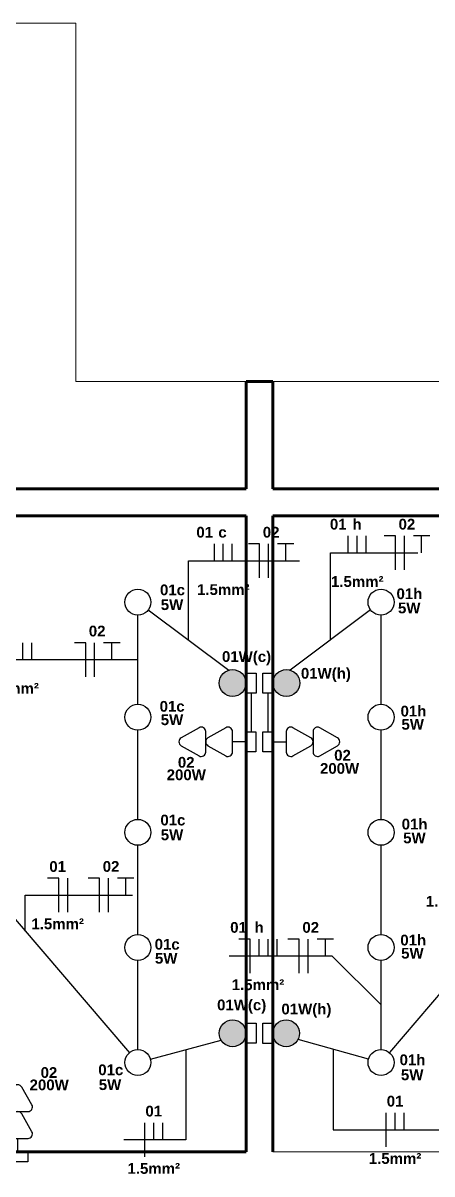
# Model space of a CAD drawing. Extents: x 1450 to 1868, y 82 to 351.
# Drawn here: x 1634.68 to 1636.96, y 158.76 to 165.18 of the extents above; entities that cross this region are included whole.
import ezdxf
from ezdxf.enums import TextEntityAlignment as Align

# ---------------------------------------------------------------- set-up
doc = ezdxf.new("R2010")
doc.units = 0
doc.header["$LTSCALE"] = 0.5
doc.linetypes.add('ELETRODUTO_TETO', pattern=[1000, 1000, 0])
doc.layers.get('0').update_dxf_attribs({"linetype": 'CONTINUOUS'})
doc.layers.add('A-FLOR', color=192, linetype='CONTINUOUS', lineweight=9)
doc.layers.add('A-WALL', color=113, linetype='CONTINUOUS', lineweight=30)
for name, color, linetype in [('ELETRODUTO_TETO', 2, 'CONTINUOUS'), ('FIACAO', 7, 'CONTINUOUS'), ('Iluminação', 7, 'CONTINUOUS'), ('INDICACAO_BIT_FIACAO', 7, 'CONTINUOUS'), ('INDICACAO_CIRCUITO', 2, 'CONTINUOUS'), ('INDICACAO_INTERRUPTOR_FIA', 2, 'CONTINUOUS'), ('INDICACAO_POTENCIA', 1, 'CONTINUOUS'), ('LINHA_DE_CHAMADA', 7, 'CONTINUOUS'), ('LUMINÁRIAS', 3, 'CONTINUOUS'), ('TOMADAS ABNT', 10, 'CONTINUOUS')]:
    doc.layers.add(name, color=color, linetype=linetype)
doc.styles.add('Arial', font='arialbd.ttf', dxfattribs={"height": 100})

# ---------------------------------------------------------------- blocks, each defined once
blk = doc.blocks.new('*U1780', base_point=(576.818, 148.746))
blk.add_line((576.818, 148.556), (576.818, 148.936))
blk = doc.blocks.new('*U1797', base_point=(665.55, 144.199))
blk.add_line((665.55, 144.199), (665.55, 144.389))
blk = doc.blocks.new('*U2156', base_point=(1515.7322, 143.3747))
at = {"xscale": 0.5, "yscale": 0.5, "zscale": 0.5}
for name, p in [('*U1780', (1515.6822, 143.3747)), ('*U1797', (1515.7322, 143.3747)), ('*U1797', (1515.7822, 143.3747))]:
    blk.add_blockref(name, p, dxfattribs=at)
blk = doc.blocks.new('*U1778', base_point=(608.67, 153.293))
for p, q in [((608.67, 153.483), (608.544, 153.483)), ((608.67, 153.103), (608.67, 153.483))]:
    blk.add_line(p, q)
blk = doc.blocks.new('*U1782', base_point=(635.972, 148.746))
at = {"linetype": 'Continuous'}
for p, q in [((636.064, 148.936), (635.881, 148.936)), ((635.972, 148.746), (635.972, 148.936))]:
    blk.add_line(p, q, dxfattribs=at)
blk = doc.blocks.new('*U2151', base_point=(1516.9104, 146.6057))
at = {"xscale": 0.5, "yscale": 0.5, "zscale": 0.5}
for name, p in [('*U1778', (1516.8463, 146.6057)), ('*U1780', (1516.8963, 146.6057)), ('*U1782', (1516.9921, 146.6057))]:
    blk.add_blockref(name, p, dxfattribs=at)
blk = doc.blocks.new('*U2150', base_point=(1516.438, 146.6057))
at = {"xscale": 0.5, "yscale": 0.5, "zscale": 0.5}
for p in [(1516.388, 146.6057), (1516.438, 146.6057), (1516.488, 146.6057)]:
    blk.add_blockref('*U1797', p, dxfattribs=at)
blk = doc.blocks.new('*U2149', base_point=(1515.5825, 146.0542))
at = {"xscale": 0.5, "yscale": 0.5, "zscale": 0.5}
for name, p in [('*U1778', (1515.5185, 146.0542)), ('*U1780', (1515.5685, 146.0542)), ('*U1782', (1515.6642, 146.0542))]:
    blk.add_blockref(name, p, dxfattribs=at)
blk = doc.blocks.new('*U2148', base_point=(1515.1101, 146.0542))
at = {"xscale": 0.5, "yscale": 0.5, "zscale": 0.5}
for name, p in [('*U1778', (1515.0668, 146.0542)), ('*U1797', (1515.1168, 146.0542)), ('*U1797', (1515.1668, 146.0542)), ('*U1797', (1515.2168, 146.0542))]:
    blk.add_blockref(name, p, dxfattribs=at)
blk = doc.blocks.new('*U2136', base_point=(1515.9979, 144.7403))
at = {"xscale": 0.5, "yscale": 0.5, "zscale": 0.5}
for name, p in [('*U1778', (1515.9338, 144.7403)), ('*U1780', (1515.9838, 144.7403)), ('*U1782', (1516.0795, 144.7403))]:
    blk.add_blockref(name, p, dxfattribs=at)
blk = doc.blocks.new('*U2135', base_point=(1515.5255, 144.7398))
at = {"xscale": 0.4999999999999999, "yscale": 0.4999999999999999, "zscale": 0.4999999999999999}
for name, p in [('*U1778', (1515.5321, 144.7398)), ('*U1780', (1515.5821, 144.7398))]:
    blk.add_blockref(name, p, dxfattribs=at)
blk = doc.blocks.new('*U698', base_point=(608.67, 153.293))
for p, q in [((608.67, 153.483), (608.544, 153.483)), ((608.67, 153.103), (608.67, 153.483))]:
    blk.add_line(p, q)
blk = doc.blocks.new('*U699', base_point=(576.818, 148.746))
blk.add_line((576.818, 148.556), (576.818, 148.936))
blk = doc.blocks.new('*U701', base_point=(635.972, 148.746))
at = {"linetype": 'Continuous'}
for p, q in [((636.064, 148.936), (635.881, 148.936)), ((635.972, 148.746), (635.972, 148.936))]:
    blk.add_line(p, q, dxfattribs=at)
blk = doc.blocks.new('*U986', base_point=(-28044.01, 34850.28))
at = {"xscale": 50, "yscale": 50, "zscale": 50}
for name, p in [('*U698', (-28050.42, 34850.28)), ('*U699', (-28045.42, 34850.28)), ('*U701', (-28035.84, 34850.28))]:
    blk.add_blockref(name, p, dxfattribs=at)
blk = doc.blocks.new('*U700', base_point=(665.55, 144.199))
blk.add_line((665.55, 144.199), (665.55, 144.389))
blk = doc.blocks.new('*U985', base_point=(-28071.75, 34850.28))
at = {"xscale": 50, "yscale": 50, "zscale": 50}
for p in [(-28076.75, 34850.28), (-28071.75, 34850.28), (-28066.75, 34850.28)]:
    blk.add_blockref('*U700', p, dxfattribs=at)
blk = doc.blocks.new('*U984', base_point=(-28108.5, 34596.12))
at = {"xscale": 50, "yscale": 50, "zscale": 50}
for name, p in [('*U698', (-28114.91, 34596.12)), ('*U699', (-28109.91, 34596.12)), ('*U701', (-28100.33, 34596.12))]:
    blk.add_blockref(name, p, dxfattribs=at)
blk = doc.blocks.new('*U983', base_point=(-28141.91, 34596.12))
at = {"xscale": 50, "yscale": 50, "zscale": 50}
for name, p in [('*U698', (-28146.24, 34596.12)), ('*U700', (-28141.24, 34596.12)), ('*U700', (-28136.24, 34596.12)), ('*U700', (-28131.24, 34596.12))]:
    blk.add_blockref(name, p, dxfattribs=at)
blk = doc.blocks.new('*U982', base_point=(-28050.61, 34499.16))
at = {"xscale": 50, "yscale": 50, "zscale": 50}
for name, p in [('*U699', (-28055.61, 34499.16)), ('*U700', (-28050.61, 34499.16)), ('*U700', (-28045.61, 34499.16))]:
    blk.add_blockref(name, p, dxfattribs=at)
blk = doc.blocks.new('*U596', base_point=(-28187.3, 34538.58))
at = {"linetype": 'ByBlock'}
blk.add_lwpolyline([(-28187.3, 34538.58), (-28147.85, 34549.24)], dxfattribs=at)
blk = doc.blocks.new('*U595', base_point=(-28065.43, 34538.64))
at = {"linetype": 'ByBlock'}
blk.add_lwpolyline([(-28065.43, 34538.64), (-28104.8, 34549.61)], dxfattribs=at)
blk = doc.blocks.new('*U594', base_point=(-28131.07, 34742.88))
at = {"linetype": 'ByBlock'}
blk.add_lwpolyline([(-28131.07, 34742.88), (-28131.07, 34742.88), (-28131.07, 34721.31)], dxfattribs=at)
blk = doc.blocks.new('*U593', base_point=(-28188.5, 34789.31))
at = {"linetype": 'ByBlock'}
blk.add_lwpolyline([(-28188.5, 34789.31), (-28143.49, 34755.67)], dxfattribs=at)
blk = doc.blocks.new('*U592', base_point=(-28194.3, 34736.65))
at = {"linetype": 'ByBlock'}
blk.add_lwpolyline([(-28194.3, 34736.65), (-28194.3, 34786.4)], dxfattribs=at)
blk = doc.blocks.new('*U591', base_point=(-28194.3, 34672.42))
at = {"linetype": 'ByBlock'}
blk.add_lwpolyline([(-28194.3, 34672.42), (-28194.3, 34722.16)], dxfattribs=at)
blk = doc.blocks.new('*U590', base_point=(-28194.3, 34608.18))
at = {"linetype": 'ByBlock'}
blk.add_lwpolyline([(-28194.3, 34608.18), (-28194.3, 34657.92)], dxfattribs=at)
blk = doc.blocks.new('*U589', base_point=(-28194.3, 34543.94))
at = {"linetype": 'ByBlock'}
blk.add_lwpolyline([(-28194.3, 34543.94), (-28194.3, 34593.69)], dxfattribs=at)
blk = doc.blocks.new('*U588', base_point=(-28295.32, 34654.41))
at = {"linetype": 'ByBlock'}
blk.add_lwpolyline([(-28295.32, 34654.41), (-28199.01, 34542.19)], dxfattribs=at)
blk = doc.blocks.new('*U435', base_point=(-26539.72, 35312.08))
for p, q in [((-26518.52, 35314.25), (-26528.48, 35319.94)), ((-26503.56, 35314.25), (-26513.52, 35319.94)), ((-26539.72, 35312.08), (-26532.22, 35312.08)), ((-26532.22, 35317.77), (-26532.22, 35312.08)), ((-26532.22, 35312.08), (-26532.22, 35306.38)), ((-26517.26, 35317.77), (-26517.26, 35312.08)), ((-26517.26, 35312.08), (-26517.26, 35306.38)), ((-26528.48, 35304.21), (-26518.52, 35309.91)), ((-26513.52, 35304.21), (-26503.56, 35309.91))]:
    blk.add_line(p, q)
blk.add_lwpolyline([(-26539.72, 35317.68), (-26539.72, 35306.47), (-26545.33, 35306.47), (-26545.33, 35317.68)], close=True)
for centre, start, end in [((-26529.72, 35317.77), 60.25512, 180), ((-26514.76, 35317.77), 60.25512, 180), ((-26519.76, 35312.08), 299.74488, 60.25512), ((-26504.8, 35312.08), 299.74488, 60.25512), ((-26529.72, 35306.38), 180, 299.74488), ((-26514.76, 35306.38), 180, 299.74488)]:
    blk.add_arc(centre, 2.5, start, end)
blk = doc.blocks.new('*U565', base_point=(-27957.86, 34654.87))
at = {"linetype": 'ByBlock'}
blk.add_lwpolyline([(-27957.86, 34654.87), (-28053.76, 34542.21)], dxfattribs=at)
blk = doc.blocks.new('*U556', base_point=(-28121.67, 34742.88))
at = {"linetype": 'ByBlock'}
blk.add_lwpolyline([(-28121.67, 34742.88), (-28121.67, 34742.88), (-28121.67, 34721.31)], dxfattribs=at)
blk = doc.blocks.new('*U555', base_point=(-28064.25, 34789.31))
at = {"linetype": 'ByBlock'}
blk.add_lwpolyline([(-28064.25, 34789.31), (-28109.25, 34755.67)], dxfattribs=at)
blk = doc.blocks.new('*U554', base_point=(-28058.45, 34736.65))
at = {"linetype": 'ByBlock'}
blk.add_lwpolyline([(-28058.45, 34736.65), (-28058.45, 34786.4)], dxfattribs=at)
blk = doc.blocks.new('*U553', base_point=(-28058.45, 34672.42))
at = {"linetype": 'ByBlock'}
blk.add_lwpolyline([(-28058.45, 34672.42), (-28058.45, 34722.16)], dxfattribs=at)
blk = doc.blocks.new('*U552', base_point=(-28058.45, 34608.18))
at = {"linetype": 'ByBlock'}
blk.add_lwpolyline([(-28058.45, 34608.18), (-28058.45, 34657.92)], dxfattribs=at)
blk = doc.blocks.new('*U551', base_point=(-28058.45, 34543.94))
at = {"linetype": 'ByBlock'}
blk.add_lwpolyline([(-28058.45, 34543.94), (-28058.45, 34593.69)], dxfattribs=at)
blk = doc.blocks.new('*U431', base_point=(-26402.45, 35757.91))
for p, q in [((-26394.95, 35763.6), (-26394.95, 35757.91)), ((-26381.25, 35760.08), (-26391.21, 35765.77)), ((-26379.99, 35763.6), (-26379.99, 35757.91)), ((-26366.28, 35760.08), (-26376.25, 35765.77)), ((-26402.45, 35757.91), (-26394.95, 35757.91)), ((-26394.95, 35757.91), (-26394.95, 35752.22)), ((-26391.21, 35750.05), (-26381.25, 35755.74)), ((-26379.99, 35757.91), (-26379.99, 35752.22)), ((-26376.25, 35750.05), (-26366.28, 35755.74))]:
    blk.add_line(p, q)
blk.add_lwpolyline([(-26402.45, 35763.51), (-26402.45, 35752.31), (-26408.05, 35752.31), (-26408.05, 35763.51)], close=True)
for centre, start, end in [((-26392.45, 35763.6), 60.25512, 180), ((-26377.49, 35763.6), 60.25512, 180), ((-26382.49, 35757.91), 299.74488, 60.25512), ((-26367.53, 35757.91), 299.74488, 60.25512), ((-26392.45, 35752.22), 180, 299.74488), ((-26377.49, 35752.22), 180, 299.74488)]:
    blk.add_arc(centre, 2.5, start, end)
blk = doc.blocks.new('*U425', base_point=(-26022.33, 35757.8))
h = blk.add_hatch(color=256)
h.dxf.hatch_style = 1
h.paths.add_polyline_path([(-26029.83, 35765.3, 1), (-26014.83, 35765.3, 1)])
blk.add_lwpolyline([(-26027.93, 35757.8), (-26016.72, 35757.8), (-26016.72, 35752.19), (-26027.93, 35752.19)], close=True)
blk.add_circle((-26022.33, 35765.3), 7.5)
blk = doc.blocks.new('*U430', base_point=(-26646.86, 35363.16))
h = blk.add_hatch(color=256)
h.dxf.hatch_style = 1
h.paths.add_polyline_path([(-26654.36, 35370.66, 1), (-26639.36, 35370.66, 1)])
blk.add_lwpolyline([(-26652.46, 35363.16), (-26641.25, 35363.16), (-26641.25, 35357.56), (-26652.46, 35357.56)], close=True)
blk.add_circle((-26646.86, 35370.66), 7.5)
blk = doc.blocks.new('*U427', base_point=(-26400.52, 35671.52))
h = blk.add_hatch(color=256)
h.dxf.hatch_style = 1
h.paths.add_polyline_path([(-26408.02, 35679.02, 1), (-26393.02, 35679.02, 1)])
blk.add_lwpolyline([(-26406.13, 35671.52), (-26394.92, 35671.52), (-26394.92, 35665.91), (-26406.13, 35665.91)], close=True)
blk.add_circle((-26400.52, 35679.02), 7.5)
blk = doc.blocks.new('*U424', base_point=(-26403.65, 35583.27))
at = {"layer": 'LUMINÁRIAS'}
blk.add_circle((-26403.65, 35583.27), 7.25, dxfattribs=at)
blk = doc.blocks.new('*U423', base_point=(-26403.65, 35583.27))
at = {"layer": 'LUMINÁRIAS'}
blk.add_circle((-26403.65, 35583.27), 7.25, dxfattribs=at)
blk = doc.blocks.new('*U422', base_point=(-26422.74, 35721.5))
at = {"layer": 'LUMINÁRIAS'}
blk.add_circle((-26422.74, 35721.5), 7.25, dxfattribs=at)
blk = doc.blocks.new('*U421', base_point=(-26422.74, 35721.5))
at = {"layer": 'LUMINÁRIAS'}
blk.add_circle((-26422.74, 35721.5), 7.25, dxfattribs=at)
blk = doc.blocks.new('*U420', base_point=(-26797.87, 35335.69))
at = {"layer": 'LUMINÁRIAS'}
blk.add_circle((-26797.87, 35335.69), 7.25, dxfattribs=at)
blk = doc.blocks.new('*U419', base_point=(-26485.48, 35624.92))
at = {"layer": 'LUMINÁRIAS'}
blk.add_circle((-26485.48, 35624.92), 7.25, dxfattribs=at)
blk = doc.blocks.new('*U418', base_point=(-26490.44, 35686.54))
at = {"layer": 'LUMINÁRIAS'}
blk.add_circle((-26490.44, 35686.54), 7.25, dxfattribs=at)
blk = doc.blocks.new('*U417', base_point=(-26502.02, 35745.69))
at = {"layer": 'LUMINÁRIAS'}
blk.add_circle((-26502.02, 35745.69), 7.25, dxfattribs=at)
blk = doc.blocks.new('*U416', base_point=(-26502.02, 35745.69))
at = {"layer": 'LUMINÁRIAS'}
blk.add_circle((-26502.02, 35745.69), 7.25, dxfattribs=at)
blk = doc.blocks.new('*U415', base_point=(-26502.02, 35745.69))
at = {"layer": 'LUMINÁRIAS'}
blk.add_circle((-26502.02, 35745.69), 7.25, dxfattribs=at)

msp = doc.modelspace()

# ---------------------------------------------------------------- linework, layer by layer
at = {"layer": 'A-FLOR'}
for p, q in [((1634.9717, 165.1834), (1629.7717, 165.1834)), ((1634.9717, 163.1834), (1634.9717, 165.1834)), ((1635.9217, 163.1834), (1634.9717, 163.1834)), ((1637.0217, 163.1834), (1636.0717, 163.1834))]:
    msp.add_line(p, q, dxfattribs=at)
at = {"layer": 'A-WALL', "lineweight": 70}
for p, q in [((1635.9217, 163.1834), (1635.9217, 162.5834)), ((1636.0717, 163.1834), (1635.9217, 163.1834)), ((1636.0717, 162.5834), (1636.0717, 163.1834)), ((1635.9217, 162.5834), (1632.6517, 162.5834)), ((1638.7878, 162.5834), (1636.0717, 162.5834)), ((1632.5217, 162.4334), (1635.9217, 162.4334)), ((1635.9217, 162.4334), (1635.9217, 158.904)), ((1636.0707, 158.8824), (1636.0717, 162.4334)), ((1636.0717, 162.4334), (1639.4717, 162.4334)), ((1635.9217, 158.8834), (1633.3717, 158.8834)), ((1635.9217, 158.904), (1635.9217, 158.8834))]:
    msp.add_line(p, q, dxfattribs=at)
at = {"layer": 'A-WALL', "lineweight": 9}
msp.add_line((1636.0707, 158.8824), (1638.6207, 158.8824), dxfattribs=at)
at = {"layer": 'LINHA_DE_CHAMADA'}
for points in [[(1636.3929, 161.7396), (1636.3929, 162.2262), (1636.8818, 162.2262)], [(1635.6005, 161.7396), (1635.6005, 162.1814), (1636.2202, 162.1814)], [(1635.3174, 161.6299), (1634.2726, 161.6299)], [(1634.688, 160.1151), (1634.688, 160.3152), (1635.287, 160.3158)], [(1636.6759, 159.7028), (1636.4028, 159.9759), (1635.8282, 159.9759)], [(1635.5847, 159.4538), (1635.5847, 158.9505), (1635.2397, 158.9505)], [(1636.4093, 159.4559), (1636.4093, 159.0062), (1637.0993, 159.0062)]]:
    msp.add_lwpolyline(points, dxfattribs=at)

# ---------------------------------------------------------------- block references
at = {"layer": 'ELETRODUTO_TETO', "linetype": 'ELETRODUTO_TETO', "xscale": 0.01000000108748102, "yscale": 0.01000000108748102, "zscale": 0.01000000108748102}
for name, p in [('*U592', (1635.3174, 161.3812)), ('*U593', (1635.3754, 161.9078)), ('*U555', (1636.6179, 161.9078)), ('*U554', (1636.6759, 161.3812)), ('*U594', (1635.9497, 161.4435)), ('*U556', (1636.0437, 161.4435)), ('*U591', (1635.3174, 160.7388)), ('*U553', (1636.6759, 160.7388)), ('*U590', (1635.3174, 160.0964)), ('*U552', (1636.6759, 160.0964)), ('*U588', (1634.3072, 160.5588)), ('*U565', (1637.6818, 160.5634)), ('*U589', (1635.3174, 159.4541)), ('*U551', (1636.6759, 159.4541)), ('*U596', (1635.3874, 159.4005)), ('*U595', (1636.6061, 159.4011))]:
    msp.add_blockref(name, p, dxfattribs=at)
at = {"layer": 'FIACAO', "color": 1}
for name, p in [('*U2150', (1635.7946, 162.1814)), ('*U2151', (1636.0619, 162.1814)), ('*U2148', (1634.6176, 161.6299)), ('*U2149', (1635.09, 161.6299)), ('*U2156', (1635.4062, 158.9505))]:
    msp.add_blockref(name, p, dxfattribs=at)
at = {"layer": 'FIACAO', "xscale": 0.01000000108748102, "yscale": 0.01000000108748102, "zscale": 0.01000000108748102}
for name, p in [('*U985', (1636.5429, 162.2262)), ('*U986', (1636.8203, 162.2262)), ('*U983', (1635.9885, 159.9759)), ('*U984', (1636.2831, 159.9759)), ('*U982', (1636.7543, 159.0062))]:
    msp.add_blockref(name, p, dxfattribs=at)
at = {"layer": 'FIACAO', "color": 1}
for name, p, rotation in [('*U2135', (1634.8693, 160.3156), 0.05677951847043728), ('*U2136', (1635.1678, 160.316), 0.05677951847137622)]:
    msp.add_blockref(name, p, dxfattribs=dict(at, rotation=rotation))
at = {"layer": 'Iluminação', "xscale": 0.01000000108748102, "yscale": 0.01000000108748102, "zscale": 0.01000000108748102}
for name, p in [('*U415', (1635.3174, 161.9511)), ('*U420', (1636.6759, 161.9511)), ('*U416', (1635.3174, 161.3087)), ('*U421', (1636.6759, 161.3087)), ('*U417', (1635.3174, 160.6664)), ('*U422', (1636.6759, 160.6664)), ('*U418', (1635.3174, 160.024)), ('*U423', (1636.6759, 160.024)), ('*U419', (1635.3174, 159.3816)), ('*U424', (1636.6759, 159.3816))]:
    msp.add_blockref(name, p, dxfattribs=at)
at = {"layer": 'TOMADAS ABNT', "xscale": 0.01000000108748102, "yscale": 0.01000000108748102, "zscale": 0.01000000108748102}
for name, p, rotation in [('*U425', (1635.9217, 161.4995), 89.9999999999959), ('*U427', (1636.0717, 161.4995), 269.9999999999958), ('*U431', (1635.9211, 161.1717), 179.9999999999958), ('*U425', (1635.9217, 159.5449), 89.9999999999959), ('*U430', (1636.0707, 159.5449), 270.0706078190768), ('*U435', (1634.6467, 158.8834), 89.9999999999959)]:
    msp.add_blockref(name, p, dxfattribs=dict(at, rotation=rotation))
msp.add_blockref('*U431', (1636.0714, 161.1717), dxfattribs=at)

# ---------------------------------------------------------------- texts
at = {"layer": 'INDICACAO_BIT_FIACAO', "style": 'Arial'}
for p in [(1636.5429, 162.0962), (1635.7946, 162.0514), (1634.6176, 161.4999), (1637.0731, 160.3116), (1634.8694, 160.1856), (1635.9885, 159.8459), (1636.7543, 158.8762), (1635.4062, 158.8205)]:
    msp.add_text('1.5mm²', height=0.06, dxfattribs=at).set_placement(p, align=Align.TOP_CENTER)
at = {"layer": 'INDICACAO_CIRCUITO', "style": 'Arial'}
for s, p in [('01', (1636.4367, 162.3562)), ('02', (1636.8203, 162.3562)), ('01', (1635.6908, 162.3114)), ('02', (1636.0619, 162.3114)), ('02', (1635.09, 161.7599)), ('01', (1634.8692, 160.4456)), ('02', (1635.1677, 160.446)), ('01', (1635.8797, 160.1059)), ('02', (1636.2831, 160.1059)), ('01', (1636.7543, 159.1362)), ('01', (1635.4062, 159.0805))]:
    msp.add_text(s, height=0.06, dxfattribs=at).set_placement(p, align=Align.CENTER)
for s, p in [('01c', (1635.441, 161.9896)), ('01h', (1636.7622, 161.9681)), ('01W(c)', (1635.7871, 161.6175)), ('01W(h)', (1636.2281, 161.5239)), ('01c', (1635.439, 161.3396)), ('01h', (1636.7848, 161.313)), ('02', (1636.414, 161.0668)), ('02', (1635.5408, 161.0272)), ('01c', (1635.4432, 160.705)), ('01h', (1636.7912, 160.6824)), ('01h', (1636.7835, 160.035)), ('01c', (1635.4113, 160.0118)), ('01W(c)', (1635.76, 159.6731)), ('01W(h)', (1636.1193, 159.6503)), ('01h', (1636.7794, 159.3668)), ('02', (1634.7741, 159.2958)), ('01c', (1635.0962, 159.3111))]:
    msp.add_text(s, height=0.06, dxfattribs=at).set_placement(p)
at = {"layer": 'INDICACAO_INTERRUPTOR_FIA', "style": 'Arial'}
for s, p in [('h', (1636.5418, 162.3562)), ('c', (1635.7903, 162.3114)), ('h', (1635.9951, 160.1059))]:
    msp.add_text(s, height=0.06, dxfattribs=at).set_placement(p, align=Align.CENTER)
at = {"layer": 'INDICACAO_POTENCIA', "style": 'Arial'}
for s, p in [('5W', (1635.4453, 161.9072)), ('5W', (1636.7705, 161.8888)), ('5W', (1635.4453, 161.2648)), ('5W', (1636.7899, 161.2393)), ('200W', (1636.3349, 160.993)), ('200W', (1635.4784, 160.9576)), ('5W', (1635.4453, 160.6224)), ('5W', (1636.7995, 160.6054)), ('5W', (1636.7882, 159.9618)), ('5W', (1635.4129, 159.9335)), ('5W', (1636.787, 159.283)), ('200W', (1634.7125, 159.2268)), ('5W', (1635.099, 159.2282))]:
    msp.add_text(s, height=0.06, dxfattribs=at).set_placement(p)

doc.saveas('drawing.dxf')
